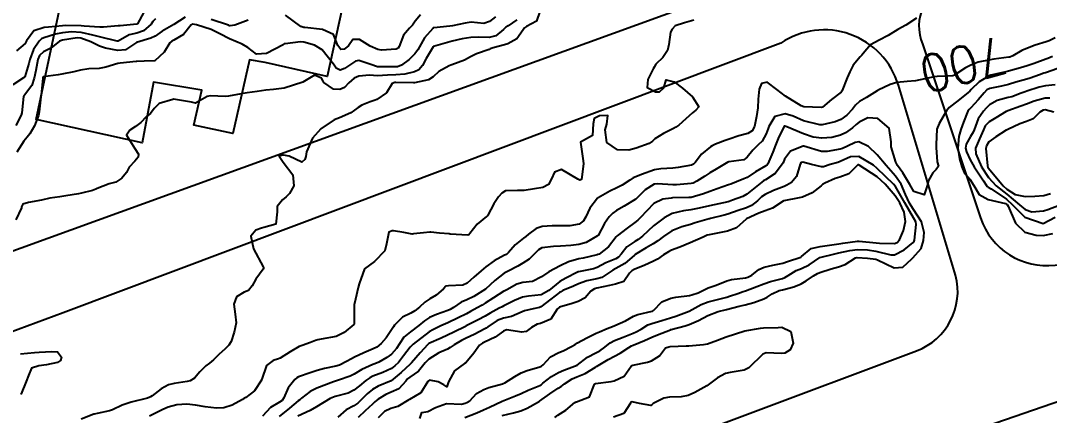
# Model space of a CAD drawing. Header units: metres. Extents: x 286371 to 293043, y 7462578 to 7466404.
# Drawn here: x 292206.1 to 292316.9, y 7462674.5 to 7462717 of the extents above; entities that cross this region are included whole.
import ezdxf
from ezdxf.enums import TextEntityAlignment as Align

# ---------------------------------------------------------------- set-up
doc = ezdxf.new("R2010")
doc.units = ezdxf.units.M
doc.header["$MEASUREMENT"] = 0
for name, color, linetype in [('Cotas', 45, 'Continuous'), ('Curvas de Nivel 1m', 11, 'Continuous'), ('Curvas de Nivel 5m', 15, 'Continuous'), ('Edificações', 30, 'Continuous'), ('Vias primárias', 230, 'Continuous')]:
    doc.layers.add(name, color=color, linetype=linetype)
doc.styles.add('Style-STANDARD', font='STANDARD.shx')

msp = doc.modelspace()

# ---------------------------------------------------------------- linework, layer by layer
at = {"layer": 'Curvas de Nivel 1m', "flags": 128}
for points, elevation in [([(292223.8, 7462717.36), (292222.58, 7462716.57), (292221.32, 7462715.84), (292220.56, 7462715.33), (292220.09, 7462715.08), (292218.55, 7462714.63), (292217.36, 7462713.83), (292216.54, 7462713.76), (292215.2, 7462714.03), (292214.55, 7462714.24), (292213.62, 7462714.71), (292212.56, 7462715.11), (292212.15, 7462715.14), (292210.56, 7462714.89), (292210.45, 7462714.86), (292210.26, 7462714.76), (292209.31, 7462714.01), (292208.54, 7462713.63), (292208.1, 7462713.23), (292207.93, 7462712.79), (292207.69, 7462711.61), (292207.52, 7462710.8), (292207.26, 7462710.02), (292206.47, 7462708.95), (292206.39, 7462708.89), (292206.36, 7462708.82), (292206.18, 7462707.08), (292206.1, 7462706.82), (292205.55, 7462705.69)], 706), ([(292219.32, 7462717.9), (292218.64, 7462716.63), (292218.61, 7462716.61), (292218.58, 7462716.6), (292216.8, 7462716.44), (292216.58, 7462716.41), (292214.99, 7462716.27), (292214.58, 7462716.29), (292212.9, 7462716.4), (292212.58, 7462716.42), (292210.87, 7462716.46), (292210.58, 7462716.44), (292209.07, 7462716.28), (292208.58, 7462716.23), (292207.49, 7462715.88), (292206.68, 7462714.81), (292206.64, 7462714.73), (292206.55, 7462714.54), (292205.61, 7462713.75)], 708), ([(292262.01, 7462717.97), (292261.63, 7462716.93), (292260.58, 7462716.34), (292260.37, 7462716.2), (292260.21, 7462716), (292259.54, 7462715.03), (292258.55, 7462714.49), (292258.2, 7462714.38), (292256.98, 7462714.05), (292256.65, 7462713.94), (292256.54, 7462713.89), (292255.19, 7462713.42), (292254.53, 7462713.08), (292253.89, 7462712.73), (292252.52, 7462712.23), (292252.43, 7462712.2), (292252.23, 7462712.12), (292251.14, 7462711.5), (292250.5, 7462710.92), (292250.02, 7462710.62), (292248.49, 7462710.28), (292248.38, 7462710.28), (292246.49, 7462710.33), (292246.37, 7462710.32), (292246.1, 7462710.21), (292245.47, 7462709.22), (292244.46, 7462708.48), (292244.27, 7462708.42), (292243.73, 7462708.25), (292242.83, 7462707.88), (292242.44, 7462707.63), (292241.65, 7462707.06), (292240.43, 7462706.53), (292239.85, 7462706.3), (292238.41, 7462705.33), (292237.51, 7462704.34), (292236.86, 7462702.85), (292236.79, 7462702.36), (292236.69, 7462702.03), (292236.35, 7462701.74), (292234.99, 7462702.39), (292234.37, 7462702.51), (292234.26, 7462702.5), (292233.92, 7462702.4), (292234.35, 7462701.75), (292235.38, 7462700.38), (292235.49, 7462699.21), (292235.03, 7462698.38), (292234.68, 7462698.01), (292234.29, 7462697.7), (292233.69, 7462697), (292233.72, 7462696.4), (292233.56, 7462695.09), (292232.25, 7462694.71), (292232.01, 7462694.66), (292231.42, 7462694.44), (292230.88, 7462693.8), (292231.14, 7462692.44), (292232.19, 7462690.49), (292232.23, 7462690.42), (292232.24, 7462690.36), (292232.18, 7462690.25), (292231.42, 7462689.18), (292231.01, 7462688.44), (292230.63, 7462687.96), (292230.14, 7462687.75), (292229.33, 7462687.27), (292229.02, 7462686.47), (292229.17, 7462685.41), (292229.27, 7462684.47), (292229.08, 7462683.47), (292228.74, 7462682.47), (292228.48, 7462682.06), (292228.05, 7462681.63), (292227.44, 7462681.09), (292226.83, 7462680.5), (292226.4, 7462680.13), (292226.02, 7462679.83), (292225.36, 7462679.18), (292224.78, 7462678.53), (292224.32, 7462678.22), (292224, 7462678.14), (292222.61, 7462677.95), (292221.99, 7462677.78), (292221.21, 7462677.36), (292220.23, 7462676.6), (292220.07, 7462676.51), (292219.97, 7462676.46), (292219.73, 7462676.37), (292217.96, 7462675.93), (292217.01, 7462675.61), (292215.95, 7462675.1), (292215.65, 7462674.98), (292214.31, 7462674.7), (292214, 7462674.65), (292213.94, 7462674.63), (292212.57, 7462674.09)], 703), ([(292249.15, 7462717.61), (292248.59, 7462716.94), (292248.28, 7462716.48), (292247.95, 7462716.18), (292247.33, 7462715.43), (292246.86, 7462714.2), (292246.73, 7462714.01), (292246.54, 7462713.92), (292244.96, 7462713.81), (292244.54, 7462713.87), (292243.72, 7462714.25), (292242.56, 7462714.96), (292241.87, 7462714.96), (292241.4, 7462714.28), (292240.93, 7462713.91), (292240.55, 7462713.87), (292240.25, 7462714.3), (292239.76, 7462715.49), (292238.58, 7462716.02), (292236.7, 7462716.23), (292236.58, 7462716.26), (292236.27, 7462716.36), (292234.6, 7462717.59)], 706), ([(292220.59, 7462717.19), (292220.32, 7462716.88), (292220.11, 7462716.61), (292219.3, 7462715.9), (292218.57, 7462715.65), (292217.77, 7462715.44), (292216.56, 7462714.77), (292216.46, 7462714.76), (292214.56, 7462715.25), (292213.84, 7462715.43), (292212.57, 7462715.71), (292211.53, 7462715.78), (292210.57, 7462715.68), (292209.8, 7462715.53), (292208.56, 7462715.14), (292208.32, 7462715.03), (292208.07, 7462714.79), (292207.45, 7462713.89), (292207.06, 7462712.81), (292206.96, 7462712.37), (292206.5, 7462710.93), (292206.45, 7462710.85), (292206.37, 7462710.82), (292205.23, 7462710.08)], 707), ([(292259.52, 7462717.08), (292258.58, 7462716.41), (292258.34, 7462716.27), (292258.1, 7462716.03), (292257.27, 7462715.34), (292256.56, 7462715.17), (292255.44, 7462715.19), (292254.56, 7462715.16), (292253.64, 7462715.02), (292252.55, 7462714.76), (292252.04, 7462714.63), (292250.54, 7462714.19), (292250.52, 7462714.17), (292250.5, 7462714.15), (292249.77, 7462712.91), (292249.35, 7462712.16), (292248.98, 7462711.69), (292248.5, 7462711.46), (292247.46, 7462711.23), (292246.5, 7462711.17), (292245.59, 7462711.12), (292244.5, 7462711.06), (292243.65, 7462711.1), (292242.5, 7462711.02), (292241.99, 7462710.78), (292241.44, 7462710.28), (292240.97, 7462709.79), (292240.47, 7462709.56), (292239.78, 7462709.61), (292238.74, 7462710.32), (292238.65, 7462710.48), (292238.49, 7462710.8), (292237.72, 7462711.12), (292236.48, 7462710.35), (292234.47, 7462709.7), (292233.31, 7462709.58), (292232.48, 7462709.52), (292231.56, 7462709.36), (292230.47, 7462709.2), (292229.82, 7462709.11), (292228.47, 7462708.86), (292228.13, 7462708.83), (292226.47, 7462708.88), (292226.15, 7462708.83), (292225.65, 7462708.53), (292224.89, 7462708.11), (292224.46, 7462708.21), (292222.52, 7462708.52), (292222.46, 7462708.51), (292220.99, 7462708.07), (292220.45, 7462707.54), (292220.05, 7462707), (292219.6, 7462706.62), (292219.01, 7462706.04), (292218.42, 7462705.6), (292217.84, 7462705.21), (292217.45, 7462704.65), (292218.38, 7462703.23), (292218.76, 7462702.63), (292218.71, 7462702.29), (292218.36, 7462701.88), (292217.76, 7462701.23), (292217.47, 7462700.65), (292216.96, 7462700.02), (292216.32, 7462699.6), (292215.59, 7462699.41), (292214.31, 7462698.93), (292214.17, 7462698.84), (292213.79, 7462698.7), (292212.61, 7462698.41), (292212.31, 7462698.35), (292210.92, 7462698.12), (292210.3, 7462698.04), (292209.2, 7462697.87), (292208.3, 7462697.66), (292206.9, 7462697.42), (292206.29, 7462697.25), (292206.17, 7462696.94), (292206.14, 7462696.83), (292205.54, 7462695.55)], 704), ([(292278.59, 7462717.03), (292277.59, 7462716.73), (292276.58, 7462716.43), (292276.27, 7462716.06), (292276.1, 7462715.75), (292275.89, 7462714.42), (292275.76, 7462713.76), (292275.27, 7462713.03), (292274.52, 7462712.31), (292274.31, 7462711.99), (292274.21, 7462711.78), (292273.65, 7462710.64), (292273.58, 7462709.79), (292274.48, 7462709.34), (292274.9, 7462709.34), (292275.36, 7462709.76), (292275.63, 7462710.62), (292276.49, 7462710.39), (292277.37, 7462709.73), (292278.47, 7462708.77), (292279.13, 7462707.7), (292278.81, 7462707.35), (292278.44, 7462707.08), (292277.73, 7462706.42), (292276.99, 7462705.74), (292276.65, 7462705.51), (292276.42, 7462705.38), (292275.33, 7462704.84), (292274.4, 7462704.25), (292274.16, 7462704.02), (292273.77, 7462703.78), (292272.39, 7462703.26), (292271.6, 7462703.04), (292270.38, 7462703.08), (292269.24, 7462703.86), (292269.05, 7462705.22), (292269.24, 7462705.86), (292269.34, 7462706.76), (292268.44, 7462706.75), (292267.85, 7462706.47), (292267.75, 7462705.88), (292267.67, 7462704.62), (292266.39, 7462703.9), (292266.69, 7462701.9), (292266.7, 7462701.56), (292266.48, 7462699.9), (292266.4, 7462699.84), (292266.33, 7462699.82), (292266.09, 7462699.91), (292264.35, 7462700.98), (292263.6, 7462700.69), (292263.27, 7462699.95), (292262.93, 7462699.35), (292262.32, 7462699.03), (292261.42, 7462698.87), (292260.32, 7462698.72), (292259.61, 7462698.71), (292258.31, 7462698.66), (292257.91, 7462698.43), (292257.54, 7462698.04), (292257.06, 7462697.28), (292256.41, 7462696.05), (292256.35, 7462695.97), (292256.27, 7462695.91), (292255.25, 7462695.08), (292254.47, 7462694.08), (292254.37, 7462693.95), (292254.24, 7462693.9), (292252.34, 7462694.02), (292252.24, 7462694.03), (292251.19, 7462694.13), (292250.25, 7462694.22), (292250.16, 7462694.23), (292249.48, 7462694.16), (292248.39, 7462694.03), (292248.24, 7462694.02), (292247.34, 7462694.19), (292246.25, 7462694.37), (292246.08, 7462694.38), (292245.74, 7462694.21), (292245.49, 7462692.95), (292245.3, 7462692.22), (292244.2, 7462691.05), (292243.1, 7462690.26), (292242.54, 7462688.65), (292242.44, 7462688.27), (292242.14, 7462687.03), (292242.01, 7462686.39), (292242, 7462686.28), (292242.01, 7462684.36), (292241.96, 7462684.28), (292240.93, 7462683.44), (292240.07, 7462683), (292238.44, 7462682.7), (292238.07, 7462682.64), (292237.84, 7462682.56), (292237.29, 7462682.35), (292236.38, 7462682.04), (292236.06, 7462681.91), (292235.09, 7462681.34), (292234.04, 7462680.67), (292233.85, 7462680.58), (292233.27, 7462680.41), (292232.55, 7462679.89), (292232.04, 7462678.42), (292232.03, 7462678.39), (292232, 7462678.31), (292231.27, 7462677.15), (292230.32, 7462676.45), (292230.1, 7462676.32), (292229.97, 7462676.23), (292228.84, 7462675.59), (292227.96, 7462675.32), (292227.17, 7462675.28), (292225.96, 7462675.42), (292224.9, 7462675.59), (292223.96, 7462675.71), (292222.88, 7462675.64), (292221.96, 7462675.39), (292221.38, 7462675.15), (292220.3, 7462674.6), (292219.94, 7462674.43)], 702), ([(292230.59, 7462717.02), (292229.13, 7462716.48), (292228.65, 7462716.42), (292228.58, 7462716.43), (292228.46, 7462716.49), (292226.59, 7462717.1)], 706), ([(292302.6, 7462717.26), (292301.44, 7462716.51), (292300.58, 7462716.04), (292299.54, 7462715.4), (292298.57, 7462714.89), (292297.62, 7462714.37), (292296.84, 7462713.44), (292296.72, 7462713.27), (292296.54, 7462713.08), (292295.77, 7462712.2), (292295.41, 7462711.46), (292295.14, 7462710.82), (292294.6, 7462709.47), (292294.56, 7462709.39), (292294.47, 7462709.28), (292293.44, 7462708.51), (292292.45, 7462707.66), (292292.33, 7462707.62), (292290.45, 7462707.7), (292290.17, 7462707.82), (292288.47, 7462708.87), (292287.56, 7462709.58), (292286.5, 7462710.36), (292285.88, 7462710.22), (292285.64, 7462709.61), (292285.54, 7462708.53), (292285.49, 7462707.61), (292285.37, 7462706.68), (292285.15, 7462705.61), (292284.9, 7462705.13), (292284.41, 7462704.84), (292283.46, 7462704.58), (292282.4, 7462704.23), (292281.97, 7462704.09), (292280.95, 7462703.68), (292280.57, 7462703.5), (292280.39, 7462703.4), (292279.44, 7462702.63), (292278.73, 7462701.71), (292278.55, 7462701.53), (292278.36, 7462701.44), (292276.91, 7462701.18), (292276.35, 7462701.11), (292275.06, 7462701.05), (292274.35, 7462700.94), (292272.96, 7462700.41), (292272.34, 7462700.19), (292272.08, 7462700.08), (292271.7, 7462699.82), (292270.87, 7462699.29), (292270.32, 7462699.01), (292269.54, 7462698.63), (292268.3, 7462697.93), (292268.27, 7462697.91), (292268.23, 7462697.88), (292267.38, 7462696.79), (292266.95, 7462695.89), (292266.71, 7462695.45), (292266.26, 7462695.07), (292265.25, 7462694.92), (292264.26, 7462694.92), (292263.32, 7462694.89), (292262.26, 7462694.84), (292261.6, 7462694.63), (292260.77, 7462693.99), (292260.48, 7462693.75), (292260.24, 7462693.56), (292259.36, 7462692.87), (292258.63, 7462692.02), (292258.4, 7462691.83), (292258.21, 7462691.73), (292257.09, 7462691.15), (292256.19, 7462690.48), (292255.68, 7462690.06), (292254.88, 7462689.37), (292254.16, 7462688.73), (292253.71, 7462688.53), (292252.16, 7462688.44), (292251.88, 7462688.4), (292251.61, 7462688.12), (292250.82, 7462687.45), (292250.14, 7462687.05), (292249.6, 7462686.68), (292249.05, 7462686.16), (292248.54, 7462685.74), (292248.11, 7462685.51), (292247.21, 7462685.09), (292246.36, 7462684.21), (292246.25, 7462684.05), (292246.09, 7462683.82), (292245.43, 7462682.86), (292244.92, 7462682.23), (292244.43, 7462681.86), (292244.05, 7462681.67), (292243.05, 7462681.25), (292242.03, 7462680.76), (292241.72, 7462680.59), (292241.19, 7462680.29), (292240.41, 7462679.9), (292240.02, 7462679.79), (292238.8, 7462679.54), (292238.01, 7462679.32), (292237.26, 7462679.09), (292236, 7462678.65), (292235.82, 7462678.55), (292235.61, 7462678.37), (292234.9, 7462677.47), (292234.43, 7462676.39), (292234.23, 7462676.12), (292233.96, 7462675.94), (292233, 7462675.36), (292232.13, 7462674.42)], 701), ([(292317.24, 7462713.12), (292316.74, 7462712.92), (292316.53, 7462712.84), (292315.29, 7462712.38), (292314.52, 7462712.12), (292313.79, 7462711.9), (292312.51, 7462711.55), (292312.23, 7462711.48), (292311.1, 7462711.22), (292310.62, 7462711.11), (292310.5, 7462711.07), (292309.34, 7462710.39), (292308.48, 7462709.56), (292308.33, 7462709.4), (292308.15, 7462709.26), (292307.22, 7462708.51), (292306.45, 7462707.9), (292306.11, 7462707.63), (292305.83, 7462707.29), (292305.03, 7462705.92), (292304.8, 7462705.32), (292304.72, 7462703.65), (292304.71, 7462703.32), (292304.83, 7462701.78), (292304.97, 7462701.32), (292304.7, 7462700.97), (292304.34, 7462700.62), (292303.87, 7462699.79), (292303.77, 7462699.33), (292303.41, 7462698.24), (292302.31, 7462698.61), (292301.87, 7462699.36), (292301.11, 7462700.61), (292300.54, 7462701.38), (292300.36, 7462701.75), (292299.85, 7462703.39), (292299.86, 7462703.93), (292299.64, 7462705.4), (292298.43, 7462706.46), (292297.35, 7462706.51), (292296.42, 7462706.06), (292296.08, 7462705.79), (292295.68, 7462705.46), (292294.96, 7462704.91), (292294.4, 7462704.65), (292293.46, 7462704.42), (292292.4, 7462704.33), (292291.46, 7462704.46), (292290.4, 7462704.8), (292288.61, 7462705.56), (292288.42, 7462705.64), (292288.35, 7462705.63), (292288.31, 7462705.57), (292287.68, 7462704.29), (292287.41, 7462703.58), (292287.13, 7462702.82), (292286.59, 7462701.59), (292286.49, 7462701.46), (292286.35, 7462701.36), (292285.24, 7462700.71), (292284.33, 7462700.12), (292284, 7462699.95), (292283.2, 7462699.64), (292282.57, 7462699.4), (292282.32, 7462699.3), (292281.11, 7462698.88), (292280.31, 7462698.6), (292279.63, 7462698.36), (292278.3, 7462697.97), (292278.07, 7462697.94), (292276.3, 7462697.9), (292276.16, 7462697.89), (292275.25, 7462697.77), (292274.29, 7462697.32), (292273.54, 7462696.53), (292272.87, 7462695.81), (292272.56, 7462695.51), (292272.26, 7462695.26), (292271.4, 7462694.67), (292270.34, 7462693.84), (292270.29, 7462693.79), (292270.23, 7462693.72), (292269.42, 7462692.66), (292268.4, 7462691.87), (292268.27, 7462691.81), (292268.2, 7462691.79), (292266.66, 7462691.43), (292266.2, 7462691.35), (292265.08, 7462691.04), (292264.18, 7462690.6), (292262.97, 7462689.95), (292262.17, 7462689.43), (292261.2, 7462688.93), (292260.16, 7462688.81), (292259.52, 7462688.63), (292258.44, 7462688.02), (292258.25, 7462687.92), (292258.14, 7462687.86), (292257.03, 7462687.14), (292256.12, 7462686.57), (292255.8, 7462686.37), (292255.27, 7462686.07), (292254.52, 7462685.67), (292254.1, 7462685.45), (292253.2, 7462685), (292252.09, 7462684.47), (292251.85, 7462684.36), (292251.34, 7462684.13), (292250.48, 7462683.73), (292250.07, 7462683.5), (292248.36, 7462682.18), (292248.05, 7462681.86), (292247.33, 7462680.9), (292246.76, 7462680.2), (292246.39, 7462679.84), (292246.01, 7462679.56), (292245.1, 7462679.13), (292244, 7462678.71), (292243.69, 7462678.56), (292243.25, 7462678.26), (292242.56, 7462677.69), (292241.98, 7462677.21), (292241.36, 7462676.9), (292239.97, 7462676.54), (292239.4, 7462676.31), (292237.95, 7462675.42), (292237.27, 7462675.02), (292235.94, 7462674.43)], 699), ([(292317.81, 7462711.82), (292316.51, 7462711.38), (292316.33, 7462711.32), (292315.84, 7462711.14), (292314.85, 7462710.81), (292314.5, 7462710.7), (292313.31, 7462710.36), (292312.49, 7462710.11), (292311.75, 7462709.94), (292310.48, 7462709.68), (292310.18, 7462709.53), (292309.89, 7462709.23), (292309.24, 7462708.46), (292308.45, 7462707.59), (292308.28, 7462707.43), (292308.14, 7462707.26), (292307.64, 7462706.05), (292307.37, 7462705.27), (292307.14, 7462704.53), (292307.03, 7462703.27), (292307.22, 7462702.13), (292307.48, 7462701.27), (292307.73, 7462700.65), (292308.33, 7462699.94), (292308.76, 7462699.25), (292309.33, 7462698.27), (292310.3, 7462697.73), (292312.17, 7462697.32), (292312.29, 7462697.25), (292312.36, 7462697.19), (292312.46, 7462697.02), (292313.26, 7462695.18), (292314.25, 7462694.23), (292315.48, 7462693.91), (292316.25, 7462693.88), (292317.29, 7462694.08)], 698), ([(292317.53, 7462710.07), (292316.49, 7462709.96), (292315.8, 7462709.82), (292314.48, 7462709.38), (292314.32, 7462709.33), (292313.88, 7462709.17), (292312.85, 7462708.8), (292312.47, 7462708.7), (292311.3, 7462708.38), (292310.45, 7462707.92), (292310.11, 7462707.57), (292309.8, 7462707.23), (292309.24, 7462706.43), (292308.8, 7462705.25), (292308.69, 7462704.97), (292308.4, 7462704.5), (292307.95, 7462703.7), (292307.88, 7462703.26), (292307.97, 7462702.85), (292308.37, 7462702.01), (292308.81, 7462701.25), (292309.8, 7462699.76), (292310.15, 7462699.23), (292310.22, 7462699.12), (292310.32, 7462699.06), (292310.64, 7462698.9), (292312.3, 7462697.77), (292312.94, 7462697.18), (292314.27, 7462695.85), (292316.25, 7462695.15), (292317.55, 7462695.84)], 697), ([(292316.96, 7462708.64), (292316.47, 7462708.63), (292315.29, 7462708.33), (292314.46, 7462708.01), (292313.85, 7462707.78), (292312.45, 7462707.28), (292312.38, 7462707.26), (292312.27, 7462707.2), (292311.13, 7462706.52), (292310.43, 7462706.1), (292310, 7462705.65), (292309.81, 7462705.23), (292309.38, 7462704.25), (292308.96, 7462703.25), (292308.98, 7462702.64), (292309.6, 7462701.24), (292310.34, 7462700.11), (292311.18, 7462699.21), (292312.31, 7462698.3), (292313.68, 7462697.17), (292314.29, 7462696.66), (292315.02, 7462696.41), (292316.28, 7462696.52), (292316.76, 7462696.66), (292317.98, 7462697.11)], 696), ([(292257.94, 7462674.49), (292259.17, 7462674.78), (292259.95, 7462675), (292260.65, 7462675.28), (292261.86, 7462675.97), (292261.93, 7462676), (292261.96, 7462676.02), (292263.1, 7462676.83), (292263.99, 7462677.43), (292264.29, 7462677.63), (292264.67, 7462677.92), (292265.48, 7462678.43), (292266.01, 7462678.64), (292266.9, 7462679), (292268.02, 7462679.69), (292268.13, 7462679.76), (292268.3, 7462679.87), (292269.36, 7462680.53), (292270.04, 7462680.89), (292270.67, 7462681.21), (292271.6, 7462681.82), (292271.88, 7462681.99), (292272.06, 7462682.06), (292273.28, 7462682.58), (292274.07, 7462682.92), (292274.69, 7462683.16), (292276.08, 7462683.73), (292276.1, 7462683.74), (292276.15, 7462683.75), (292277.66, 7462684.16), (292278.09, 7462684.29), (292279.1, 7462684.71), (292280.11, 7462685.25), (292281.21, 7462685.67), (292282.12, 7462685.89), (292283.5, 7462686.26), (292284.13, 7462686.41), (292285.08, 7462686.66), (292286.14, 7462687.06), (292286.49, 7462687.24), (292287.04, 7462687.58), (292287.79, 7462687.93), (292288.15, 7462688.02), (292289.38, 7462688.33), (292290.16, 7462688.67), (292290.7, 7462688.99), (292291.48, 7462689.51), (292291.92, 7462689.77), (292292.18, 7462689.88), (292293.39, 7462690.28), (292294.19, 7462690.5), (292294.91, 7462690.75), (292296.02, 7462691.45), (292296.15, 7462691.5), (292296.2, 7462691.5), (292297.3, 7462691.43), (292298.2, 7462691.31), (292298.39, 7462691.23), (292300.19, 7462690.37), (292301.11, 7462690.45), (292302.08, 7462691.36), (292302.15, 7462691.41), (292302.21, 7462691.45), (292303.11, 7462692.45), (292303.36, 7462693.34), (292303.41, 7462694.17), (292303.14, 7462695.34), (292302.28, 7462696.67), (292301.83, 7462697.36), (292301.4, 7462698.28), (292300.95, 7462699.38), (292300.34, 7462700.24), (292299.32, 7462701.4), (292298.37, 7462702.53), (292297.41, 7462703.43), (292296.39, 7462703.94), (292295.98, 7462703.87), (292295.15, 7462703.46), (292294.61, 7462703.24), (292294.38, 7462703.17), (292292.97, 7462702.9), (292292.37, 7462702.9), (292290.46, 7462703.46), (292290.38, 7462703.47), (292289, 7462702.93), (292288.36, 7462702.09), (292288.22, 7462701.7), (292288.16, 7462701.57), (292287.38, 7462700.54), (292286.33, 7462699.87), (292286.15, 7462699.77), (292285.92, 7462699.6), (292285.04, 7462698.89), (292284.3, 7462698.31), (292283.87, 7462698.07), (292282.78, 7462697.65), (292282.42, 7462697.53), (292282.29, 7462697.49), (292280.79, 7462697.17), (292280.28, 7462697.05), (292279.19, 7462696.79), (292278.28, 7462696.63), (292277.47, 7462696.53), (292276.27, 7462696.23), (292275.41, 7462695.76), (292274.25, 7462694.89), (292273.67, 7462694.37), (292273.06, 7462693.8), (292272.6, 7462693.44), (292272.23, 7462693.23), (292271.39, 7462692.65), (292270.78, 7462691.84), (292270.5, 7462691.54), (292270.2, 7462691.37), (292269.12, 7462690.93), (292268.18, 7462690.43), (292267.78, 7462690.28), (292266.17, 7462689.95), (292266.14, 7462689.94), (292266.08, 7462689.91), (292264.81, 7462689.28), (292264.16, 7462688.9), (292262.99, 7462687.95), (292262.14, 7462687.48), (292260.79, 7462687.33), (292260.13, 7462687.23), (292259.27, 7462686.87), (292258.12, 7462686.31), (292257.94, 7462686.2), (292257.64, 7462686.03), (292256.64, 7462685.51), (292256.1, 7462685.2), (292255.36, 7462684.8), (292254.08, 7462684.13), (292254.06, 7462684.11), (292254, 7462684.09), (292252.73, 7462683.45), (292252.07, 7462683.14), (292251.37, 7462682.82), (292250.06, 7462682.23), (292249.94, 7462682.15), (292249.11, 7462681.24), (292248.18, 7462680.18), (292248.1, 7462680.1), (292248.02, 7462680.02), (292247.06, 7462679.14), (292245.99, 7462678.21), (292244.58, 7462677.64), (292243.98, 7462677.31), (292243.39, 7462676.84), (292242.82, 7462676.26), (292242.4, 7462675.82), (292241.95, 7462675.53), (292241.13, 7462675.11), (292240.25, 7462674.3)], 698), ([(292253.94, 7462674.29), (292255.22, 7462674.79), (292255.95, 7462675.1), (292256.59, 7462675.4), (292257.96, 7462676.02), (292259.37, 7462676.6), (292259.98, 7462676.87), (292260.75, 7462677.22), (292261.99, 7462677.72), (292262.15, 7462677.81), (292262.33, 7462677.96), (292263.26, 7462678.69), (292264.01, 7462679.11), (292264.58, 7462679.36), (292266.02, 7462679.9), (292267.14, 7462680.78), (292268.04, 7462681.23), (292268.47, 7462681.45), (292269.02, 7462681.86), (292269.6, 7462682.31), (292270.06, 7462682.55), (292270.97, 7462682.93), (292272.08, 7462683.35), (292272.4, 7462683.49), (292272.93, 7462683.8), (292273.64, 7462684.24), (292274.09, 7462684.41), (292275.14, 7462684.73), (292276.1, 7462685.02), (292276.65, 7462685.2), (292278.11, 7462685.72), (292279.38, 7462686.45), (292280.13, 7462686.72), (292281.57, 7462687.1), (292282.14, 7462687.24), (292282.46, 7462687.33), (292283.33, 7462687.64), (292283.92, 7462687.85), (292284.15, 7462687.92), (292285.4, 7462688.37), (292286.16, 7462688.66), (292286.85, 7462688.9), (292288.17, 7462689.25), (292288.4, 7462689.33), (292288.77, 7462689.56), (292289.64, 7462690.09), (292290.19, 7462690.32), (292291.01, 7462690.7), (292292.18, 7462691.5), (292293.8, 7462691.9), (292294.21, 7462691.99), (292295.42, 7462692.25), (292296.22, 7462692.34), (292297.32, 7462692.32), (292298.22, 7462692.19), (292299.81, 7462691.79), (292300.21, 7462691.79), (292301.26, 7462692.32), (292302.23, 7462693.12), (292302.34, 7462693.25), (292302.37, 7462693.35), (292302.57, 7462695.03), (292302.51, 7462695.35), (292302.27, 7462695.77), (292301.32, 7462697.37), (292300.32, 7462699.12), (292300.12, 7462699.39), (292298.35, 7462701.08), (292297.96, 7462701.42), (292296.37, 7462702.35), (292295.49, 7462702.34), (292294.36, 7462701.83), (292294.1, 7462701.73), (292293.28, 7462701.49), (292292.59, 7462701.26), (292292.35, 7462701.24), (292291.28, 7462701.52), (292290.36, 7462701.77), (292290.17, 7462701.73), (292290.05, 7462701.54), (292289.65, 7462700.23), (292289.12, 7462699.55), (292288.61, 7462699.27), (292288.32, 7462699.15), (292287.19, 7462698.7), (292286.3, 7462698.29), (292285.89, 7462698.01), (292285.45, 7462697.61), (292284.81, 7462697.1), (292284.28, 7462696.85), (292283.36, 7462696.55), (292282.27, 7462696.17), (292281.88, 7462696.05), (292280.39, 7462695.68), (292280.29, 7462695.66), (292280.26, 7462695.65), (292278.74, 7462695.22), (292278.25, 7462695.06), (292277.31, 7462694.79), (292276.24, 7462694.38), (292275.34, 7462693.77), (292274.71, 7462693.29), (292274.22, 7462692.98), (292273.48, 7462692.53), (292272.29, 7462691.81), (292272.23, 7462691.78), (292272.2, 7462691.75), (292271.16, 7462690.86), (292270.18, 7462690.3), (292269.87, 7462690.15), (292269.43, 7462689.86), (292268.68, 7462689.36), (292268.16, 7462689.2), (292267.07, 7462688.98), (292266.16, 7462688.65), (292265.64, 7462688.42), (292264.49, 7462687.93), (292264.26, 7462687.82), (292264.14, 7462687.74), (292263.18, 7462687), (292262.12, 7462686.18), (292261.97, 7462686.11), (292261.28, 7462685.98), (292260.36, 7462685.74), (292260.11, 7462685.64), (292258.96, 7462685.15), (292258.1, 7462684.96), (292257.42, 7462684.71), (292256.42, 7462684.05), (292256.23, 7462683.91), (292256.08, 7462683.82), (292254.93, 7462683.21), (292254.06, 7462682.8), (292253.58, 7462682.57), (292252.78, 7462682.1), (292252.36, 7462681.8), (292252.05, 7462681.64), (292251.13, 7462681.23), (292250.03, 7462680.56), (292249.66, 7462680.16), (292248.92, 7462679.26), (292248, 7462678.61), (292247.76, 7462678.43), (292247.55, 7462678.19), (292246.81, 7462677.38), (292245.98, 7462676.99), (292245.42, 7462676.77), (292244.57, 7462676.24), (292244.23, 7462675.97), (292243.96, 7462675.72), (292243.2, 7462675), (292242.43, 7462674.27)], 697), ([(292249.08, 7462674.17), (292249.29, 7462674.81), (292249.95, 7462674.92), (292250.75, 7462675.34), (292251.96, 7462675.79), (292253.57, 7462675.7), (292253.96, 7462675.81), (292254.15, 7462675.89), (292254.45, 7462676.08), (292255.19, 7462676.85), (292255.98, 7462677.31), (292256.52, 7462677.51), (292257.99, 7462677.92), (292258.07, 7462677.95), (292258.23, 7462678.02), (292259.32, 7462678.69), (292260.01, 7462679.08), (292260.65, 7462679.35), (292262.02, 7462679.74), (292262.18, 7462679.81), (292262.37, 7462679.96), (292263.16, 7462680.82), (292264.04, 7462681.26), (292264.52, 7462681.45), (292265.42, 7462681.91), (292265.82, 7462682.15), (292266.06, 7462682.3), (292267.08, 7462682.87), (292268.08, 7462683.35), (292268.44, 7462683.51), (292269.27, 7462683.86), (292269.85, 7462684.09), (292270.09, 7462684.17), (292271.25, 7462684.68), (292272.1, 7462685.17), (292272.56, 7462685.36), (292274.11, 7462685.72), (292274.16, 7462685.73), (292274.26, 7462685.78), (292275.16, 7462686.73), (292276.13, 7462687.13), (292276.65, 7462687.23), (292278.14, 7462687.41), (292278.39, 7462687.47), (292279.05, 7462687.71), (292280.15, 7462688.22), (292281, 7462688.52), (292282.16, 7462688.99), (292282.67, 7462689.14), (292284.17, 7462689.32), (292284.41, 7462689.38), (292284.85, 7462689.61), (292285.59, 7462690.19), (292286.19, 7462690.44), (292287.11, 7462690.66), (292288.19, 7462690.9), (292288.7, 7462691.06), (292290.12, 7462691.54), (292290.18, 7462691.56), (292290.2, 7462691.59), (292291.26, 7462692.48), (292292.22, 7462692.69), (292292.95, 7462692.77), (292294.23, 7462692.97), (292294.66, 7462693.04), (292296.23, 7462693.26), (292296.41, 7462693.26), (292298.23, 7462693.08), (292298.6, 7462693.04), (292300.23, 7462693.01), (292300.5, 7462693.11), (292300.75, 7462693.38), (292301.21, 7462694.41), (292301.42, 7462695.37), (292301.27, 7462696.38), (292300.8, 7462697.38), (292300.31, 7462698.14), (292299.2, 7462699.4), (292298.34, 7462700.16), (292296.43, 7462701.44), (292296.35, 7462701.48), (292296.32, 7462701.48), (292296.27, 7462701.45), (292295.29, 7462700.51), (292294.33, 7462700.14), (292293.83, 7462699.99), (292292.73, 7462699.5), (292292.48, 7462699.34), (292292.32, 7462699.2), (292291.36, 7462698.47), (292290.3, 7462698), (292289.94, 7462697.9), (292288.29, 7462697.59), (292288.27, 7462697.59), (292288.24, 7462697.57), (292287.06, 7462696.8), (292286.28, 7462696.53), (292285.62, 7462696.25), (292284.26, 7462695.64), (292284.24, 7462695.62), (292283.21, 7462694.68), (292282.24, 7462694.33), (292281.69, 7462694.22), (292280.24, 7462693.95), (292280.04, 7462693.89), (292279.61, 7462693.69), (292278.22, 7462693.06), (292277.1, 7462692.62), (292276.21, 7462692.28), (292275.86, 7462692.1), (292275.33, 7462691.77), (292274.67, 7462691.31), (292274.19, 7462691.08), (292273.32, 7462690.67), (292272.18, 7462690.2), (292271.93, 7462690.07), (292271.68, 7462689.82), (292271.07, 7462688.92), (292270.16, 7462688.62), (292269.53, 7462688.47), (292268.15, 7462688.18), (292267.9, 7462688.12), (292267.51, 7462687.88), (292266.88, 7462687.14), (292266.13, 7462686.76), (292265.48, 7462686.56), (292264.12, 7462686.14), (292263.87, 7462685.94), (292263.19, 7462684.85), (292262.09, 7462684.41), (292261.73, 7462684.33), (292261.1, 7462683.98), (292260.54, 7462683.52), (292260.08, 7462683.48), (292258.4, 7462683.7), (292258.08, 7462683.58), (292257.18, 7462682.92), (292256.06, 7462682.37), (292255.83, 7462682.28), (292255.52, 7462682.06), (292254.89, 7462681.22), (292254.03, 7462680.16), (292253.98, 7462680.13), (292253.88, 7462680.09), (292252.81, 7462679.31), (292252.17, 7462678.11), (292251.99, 7462677.59), (292251.66, 7462677.79), (292251.04, 7462678.13), (292250.12, 7462678.28), (292249.99, 7462678.2), (292249.97, 7462678.18), (292249.95, 7462678.16), (292249.2, 7462676.94), (292247.96, 7462676.23), (292247.93, 7462676.21), (292247.89, 7462676.19), (292246.71, 7462675.45), (292245.95, 7462675.26), (292245.26, 7462674.91), (292244.6, 7462674.23)], 696), ([(292263.61, 7462674.27), (292263.94, 7462674.54), (292264.81, 7462675.07), (292265.79, 7462675.91), (292265.91, 7462675.96), (292265.97, 7462675.97), (292267.35, 7462676.51), (292267.88, 7462677.88), (292267.95, 7462677.92), (292267.99, 7462677.93), (292269.68, 7462678.16), (292270, 7462678.24), (292271.09, 7462678.74), (292271.84, 7462679.82), (292271.95, 7462679.89), (292272.03, 7462679.91), (292273.59, 7462680.23), (292274.03, 7462680.38), (292274.91, 7462680.91), (292275.56, 7462681.76), (292275.91, 7462681.9), (292276.06, 7462681.92), (292277.79, 7462681.99), (292278.06, 7462682), (292279.64, 7462682.12), (292280.06, 7462682.2), (292281.16, 7462682.59), (292282.07, 7462682.96), (292284.08, 7462683.62), (292285.8, 7462683.89), (292286.09, 7462683.92), (292287.68, 7462683.98), (292288.09, 7462684), (292289.05, 7462683.55), (292289.32, 7462682.29), (292288.97, 7462681.55), (292288.4, 7462681.21), (292288.05, 7462681.15), (292286.4, 7462681.23), (292286.05, 7462681.08), (292284.53, 7462679.62), (292284.02, 7462679.37), (292282.53, 7462679.14), (292282.01, 7462679.01), (292281.14, 7462678.54), (292279.99, 7462677.69), (292278.72, 7462676.98), (292277.98, 7462676.65), (292277.22, 7462676.49), (292275.97, 7462676.47), (292275.37, 7462676.37), (292274.22, 7462675.78), (292274.08, 7462675.66), (292273.96, 7462675.57), (292272.76, 7462675.8), (292271.97, 7462675.96), (292271.85, 7462675.93), (292271.79, 7462675.82), (292271.05, 7462674.72), (292269.94, 7462674.3)], 699), ([(292206.04, 7462681.13), (292207.55, 7462681.29), (292208.04, 7462681.3), (292209.44, 7462681.37), (292210.04, 7462681.33), (292210.45, 7462680.76), (292210.37, 7462680.41), (292210.03, 7462680.19), (292208.86, 7462679.94), (292208.02, 7462679.84), (292207.22, 7462679.6), (292206.9, 7462678.81), (292206.66, 7462678.15), (292206.11, 7462676.82), (292206.04, 7462676.76)], 704)]:
    msp.add_lwpolyline(points, dxfattribs=dict(at, elevation=elevation))
at = {"layer": 'Curvas de Nivel 5m', "flags": 128}
for points, elevation in [([(292257.24, 7462717.39), (292256.59, 7462716.9), (292255.98, 7462716.67), (292254.59, 7462716.83), (292253.97, 7462716.71), (292252.58, 7462716.42), (292252.3, 7462716.4), (292250.58, 7462716.22), (292250.52, 7462716.2), (292250.47, 7462716.15), (292249.59, 7462715.12), (292249.03, 7462714.17), (292248.86, 7462713.85), (292248.53, 7462713.4), (292247.92, 7462712.79), (292247.09, 7462712.2), (292246.68, 7462712.03), (292246.51, 7462712.01), (292244.73, 7462712.01), (292244.51, 7462712.03), (292243.78, 7462712.25), (292242.52, 7462712.69), (292242.16, 7462712.64), (292241.6, 7462712.28), (292240.95, 7462711.85), (292240.5, 7462711.66), (292240.06, 7462711.86), (292239.76, 7462712.31), (292238.54, 7462713.83), (292237.72, 7462714.34), (292236.56, 7462714.66), (292236.22, 7462714.7), (292234.56, 7462714.49), (292234.47, 7462714.47), (292234.36, 7462714.39), (292232.54, 7462713.43), (292231.48, 7462713.38), (292230.55, 7462714.08), (292229.93, 7462714.46), (292228.56, 7462715.03), (292227.52, 7462715.55), (292226.58, 7462716.02), (292225.01, 7462716.54), (292224.59, 7462716.61), (292224.53, 7462716.6), (292224.45, 7462716.55), (292223.62, 7462715.51), (292222.56, 7462714.89), (292222.35, 7462714.78), (292222.13, 7462714.58), (292221.54, 7462713.59), (292220.53, 7462712.67), (292220.47, 7462712.66), (292219.36, 7462712.62), (292218.57, 7462712.58), (292218.52, 7462712.58), (292216.78, 7462712.4), (292216.52, 7462712.36), (292215.23, 7462711.97), (292214.51, 7462711.83), (292213.42, 7462711.8), (292212.51, 7462711.65), (292211.78, 7462711.46), (292210.5, 7462711.22), (292210.11, 7462711.15), (292208.5, 7462710.92), (292208.46, 7462710.82), (292208.46, 7462710.78), (292208.27, 7462708.98), (292208.25, 7462708.79), (292208.07, 7462707.16), (292208, 7462706.79), (292207.54, 7462705.68), (292207.04, 7462704.8), (292206.76, 7462704.44), (292206.39, 7462704.01), (292205.64, 7462702.83)], 705), ([(292317.55, 7462715.12), (292316.89, 7462714.8), (292316.56, 7462714.7), (292315.38, 7462714.33), (292314.55, 7462714.01), (292313.96, 7462713.76), (292312.98, 7462713.19), (292312.66, 7462713.06), (292312.53, 7462713.04), (292310.92, 7462712.83), (292310.53, 7462712.78), (292309.24, 7462712.53), (292308.52, 7462712.22), (292307.89, 7462711.89), (292306.93, 7462711.28), (292306.68, 7462711.11), (292306.5, 7462711.03), (292304.83, 7462710.98), (292304.5, 7462710.95), (292304.01, 7462710.83), (292302.49, 7462710.51), (292301.57, 7462710.44), (292300.49, 7462710.34), (292299.76, 7462710.12), (292298.48, 7462709.5), (292298.42, 7462709.47), (292298.36, 7462709.42), (292297.19, 7462708.71), (292296.46, 7462708.29), (292296.02, 7462707.88), (292295.7, 7462707.46), (292295.09, 7462706.8), (292294.43, 7462706.33), (292293.82, 7462706.08), (292292.42, 7462705.77), (292292.16, 7462705.77), (292290.42, 7462706.21), (292289.3, 7462706.69), (292288.44, 7462706.96), (292287.34, 7462706.67), (292286.68, 7462705.59), (292286.61, 7462705.39), (292286.4, 7462704.81), (292285.98, 7462704.02), (292285.54, 7462703.61), (292284.94, 7462703.05), (292284.36, 7462702.28), (292283.97, 7462702.02), (292282.36, 7462701.79), (292282.26, 7462701.75), (292282.09, 7462701.66), (292281.01, 7462701.01), (292280.34, 7462700.6), (292279.79, 7462700.24), (292278.94, 7462699.71), (292278.53, 7462699.5), (292278.32, 7462699.45), (292276.74, 7462699.31), (292276.32, 7462699.32), (292274.67, 7462699.43), (292274.33, 7462699.37), (292273.35, 7462698.76), (292272.38, 7462697.81), (292272.34, 7462697.77), (292272.29, 7462697.72), (292271.09, 7462697.03), (292270.28, 7462696.56), (292269.87, 7462696.26), (292269.49, 7462695.86), (292268.97, 7462695.15), (292268.28, 7462693.87), (292268.26, 7462693.85), (292268.23, 7462693.83), (292267.01, 7462693.1), (292266.22, 7462692.88), (292265.34, 7462692.8), (292264.22, 7462692.72), (292263.48, 7462692.68), (292262.22, 7462692.52), (292261.85, 7462692.33), (292261.5, 7462691.98), (292260.85, 7462691.33), (292260.19, 7462690.89), (292259.62, 7462690.56), (292258.58, 7462690.02), (292258.31, 7462689.88), (292258.17, 7462689.8), (292257.17, 7462689.03), (292256.14, 7462688.08), (292254.89, 7462687.31), (292254.13, 7462686.95), (292253.52, 7462686.7), (292252.69, 7462686.11), (292252.34, 7462685.89), (292252.11, 7462685.79), (292250.87, 7462685.37), (292250.1, 7462685.03), (292249.57, 7462684.68), (292248.97, 7462684.17), (292248.07, 7462683.51), (292247.34, 7462682.92), (292246.88, 7462682.2), (292246.56, 7462681.69), (292246.04, 7462681.11), (292245.53, 7462680.72), (292244.64, 7462680.24), (292244.22, 7462680.04), (292244.02, 7462679.97), (292242.83, 7462679.45), (292242, 7462678.96), (292241.56, 7462678.73), (292240.32, 7462678.3), (292240.08, 7462678.22), (292239.99, 7462678.19), (292239.79, 7462678.11), (292237.98, 7462677.42), (292237.25, 7462677.07), (292236.34, 7462676.36), (292236.13, 7462676.19), (292235.96, 7462676.07), (292235.04, 7462675.29), (292233.93, 7462674.39)], 700), ([(292317.4, 7462707.12), (292316.45, 7462707.38), (292316.23, 7462707.36), (292315.88, 7462707.14), (292315.16, 7462706.43), (292314.43, 7462706.13), (292313.73, 7462705.87), (292312.42, 7462705.27), (292312.36, 7462705.25), (292312.27, 7462705.2), (292311.13, 7462704.49), (292310.39, 7462703.93), (292310.12, 7462703.5), (292310.05, 7462703.23), (292310.23, 7462701.35), (292310.28, 7462701.23), (292310.35, 7462701.11), (292311.92, 7462699.2), (292312.32, 7462698.84), (292313.21, 7462698.28), (292314.31, 7462698.05), (292315.36, 7462698.1), (292316.31, 7462698.18), (292317.05, 7462698.38)], 695)]:
    msp.add_lwpolyline(points, dxfattribs=dict(at, elevation=elevation))
at = {"layer": 'Edificações'}
msp.add_lwpolyline([(292242.98, 7462728.64), (292239.08, 7462710.98), (292232.4, 7462712.49), (292230.72, 7462712.77), (292228.92, 7462704.83), (292224.74, 7462705.74), (292225.57, 7462709.51), (292220.37, 7462710.38), (292219.14, 7462703.82), (292207.74, 7462706.36), (292212.74, 7462729.89)], dxfattribs=at)
at = {"layer": 'Vias primárias'}
msp.add_lwpolyline([(292307.49, 7462792.38), (292279.54, 7462783.54), (292258.63, 7462777.27, 0.00842), (292247.03, 7462773.57, -0.004387), (292234.38, 7462769.43, -0.007531), (292212.51, 7462762.85, -0.02873), (292193.91, 7462760.33, 0.028401), (292162.68, 7462758.81, -0.058293), (292140.06, 7462759.06, -0.037344), (292082.94, 7462762.52, 0.048393), (292047.41, 7462758.49, 0.128551), (292001.68, 7462736.46, 0.086415), (291995.21, 7462729.72, 0.432809), (291999.35, 7462716.55), (292112.33, 7462681.67, 0.128026), (292169.01, 7462679.13), (292283.14, 7462720.44, 0.178956), (292296.91, 7462732.08, 0.040805), (292311.81, 7462764.25, 0.066253), (292316.31, 7462784.41, 0.481147), (292307.18, 7462792.33)], format="xyb", close=True, dxfattribs=at)
msp.add_lwpolyline([(292368.3, 7462741.3), (292306.32, 7462721.15, 0.436293), (292303.23, 7462714.48), (292309.5, 7462695.75, 0.356558), (292317.53, 7462690.68, -0.024585), (292326.84, 7462691.36, 0.088381), (292335.36, 7462693.09), (292396.61, 7462714.11, -0.006593), (292402.18, 7462715.98)], format="xyb", dxfattribs=at)
for points, elevation in [([(292205.11, 7462582.22), (292216.1, 7462641.08, -0.289349), (292227.47, 7462653.33), (292302.59, 7462681.45, 0.384418), (292306.81, 7462689.58), (292300.64, 7462710.05, 0.504814), (292287.98, 7462714.57), (292210.63, 7462685.55, -0.004522), (292179.65, 7462674.25, -0.083303), (292161.4, 7462669.21, 10.0846)], 701.61), ([(292213.44, 7462583.36), (292223.68, 7462639.55, -0.359196), (292231.72, 7462646.34), (292373.17, 7462695.09), (292392.24, 7462701.67, -0.300553), (292434.47, 7462690.8, 0.245057), (292453.71, 7462683.66, -1.161871)], 701.19)]:
    msp.add_lwpolyline(points, format="xyb", dxfattribs=dict(at, elevation=elevation))

# ---------------------------------------------------------------- texts
at = {"layer": 'Cotas', "style": 'Style-STANDARD'}
msp.add_text('700', height=4, rotation=195.0086, dxfattribs=at).set_placement((292307.64, 7462712.24, 700), align=Align.MIDDLE_CENTER)

doc.saveas('drawing.dxf')
